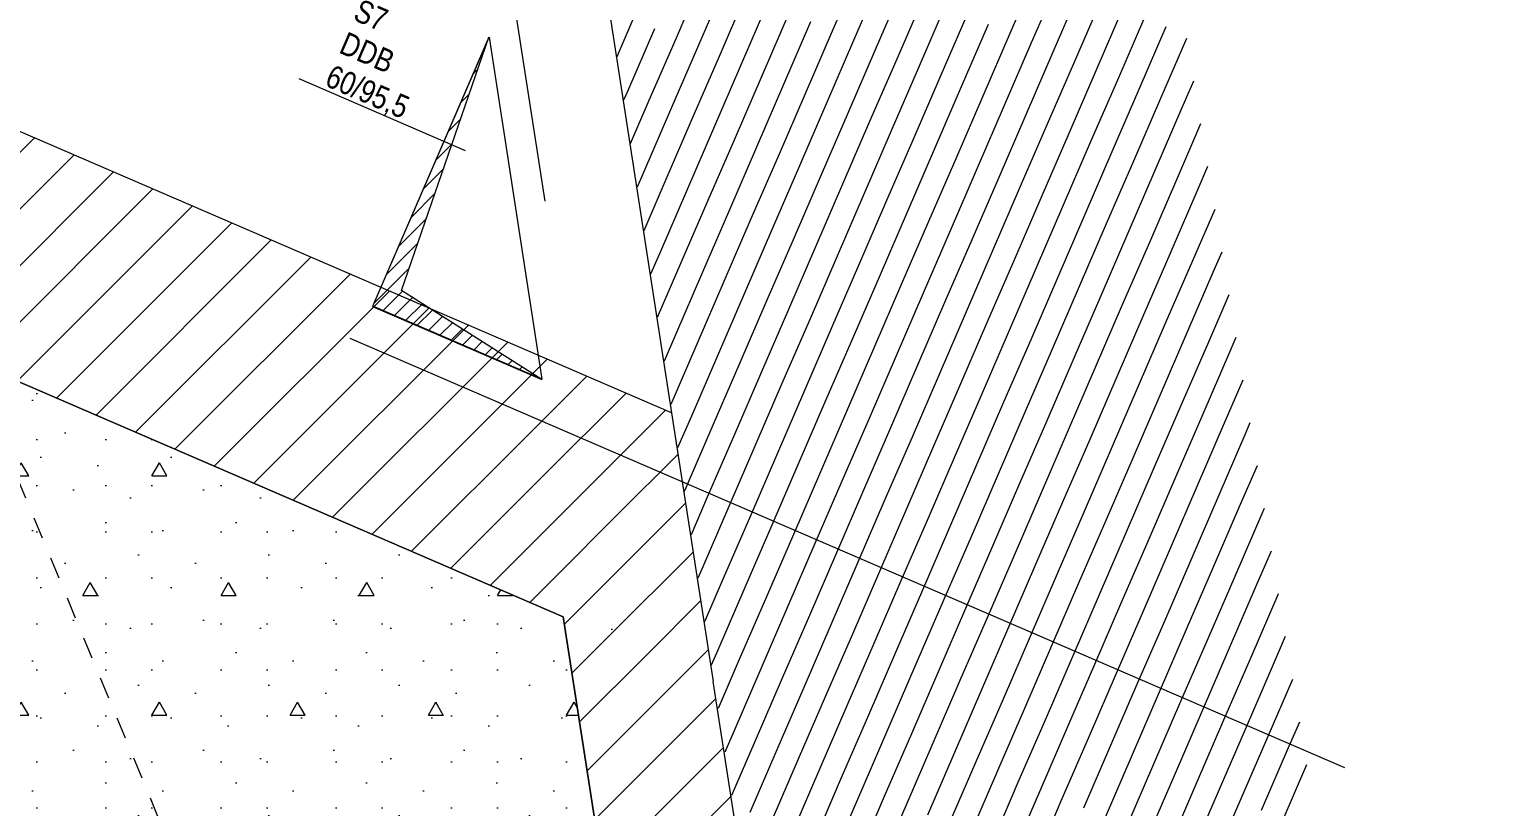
# Model space of a CAD drawing. Header units: millimetres. Extents: x 12535256 to 12566104, y 356204449 to 356234587.
# Drawn here: x 12553691 to 12558481, y 356217818 to 356220350 of the extents above; entities that cross this region are included whole.
import ezdxf
from ezdxf.enums import TextEntityAlignment as Align

# ---------------------------------------------------------------- set-up
doc = ezdxf.new("R2010")
doc.units = ezdxf.units.MM
doc.header["$MEASUREMENT"] = 0
doc.linetypes.add('Dashed Small', pattern=[141.111111, 70.555556, -70.555556])
doc.linetypes.add('Dot & Dashed', pattern=[6702.78, 3527.78, -1763.89, 0, -1411.11])
for name, color, linetype in [('New_010 Aussenwände', 7, 'Continuous'), ('New_110 Bemassungen Ausführung', 7, 'Continuous'), ('New_290 Raster _ Achsen', 7, 'Continuous')]:
    doc.layers.add(name, color=color, linetype=linetype)
for name, color, linetype, lineweight in [('New_010 Aussenwände_Pen_No__1', 7, 'Continuous', 13), ('New_010 Aussenwände_Pen_No__96', 8, 'Continuous', 13), ('New_110 Bemassungen Ausführung_Pen_No__1', 7, 'Continuous', 13), ('New_255 Plangrafiken_Pen_No__1', 7, 'Continuous', 13), ('New_255 Plangrafiken_Pen_No__39', 8, 'Continuous', 13), ('New_290 Raster _ Achsen_Pen_No__108', 7, 'Continuous', 13), ('New_HKLS1_Pen_No__21', 1, 'Continuous', 13), ('New_HKLS1_Pen_No__39', 8, 'Continuous', 13)]:
    doc.layers.add(name, color=color, linetype=linetype, lineweight=lineweight)
doc.styles.add('GENERATED_STYLE_1', font='arial.ttf')
doc.styles.add('GENERATED_STYLE_2', font='arial.ttf', dxfattribs={"width": 0.8})
doc.dimstyles.new('GENERATED_STYLE__1', dxfattribs={"dimtxt": 125, "dimasz": 47.5, "dimexe": 0.18, "dimexo": 2, "dimgap": 0, "dimtad": 1, "dimlfac": 0.001, "dimzin": 0, "dimdsep": 46, "dimtxsty": 'GENERATED_STYLE_1', "dimblk": 'ARROWHEAD_2', "dimblk1": 'ARROWHEAD_2', "dimblk2": 'ARROWHEAD_2', "dimcen": 0.09, "dimclrd": 7, "dimclre": 7, "dimclrt": 7, "dimadec": 0, "dimazin": 0, "dimtfac": 1, "dimtdec": 4, "dimtmove": 0, "dimatfit": 3, "dimfxl": 1, "dimtolj": 1, "dimtzin": 0, "dimarcsym": 0})
pattern_1 = [(45, (12240439.16, 356160438.36), (-91.92388, 91.92388), [])]

# ---------------------------------------------------------------- blocks, each defined once
blk = doc.blocks.new('*X19', base_point=(12240439.2, 356160438.4))
at = {"layer": 'New_255 Plangrafiken_Pen_No__39', "color": 8, "linetype": 'Continuous', "lineweight": 13}
for p, q in [((12555884, 356220526), (12555795.9, 356220322.1)), ((12555884, 356220526), (12555795.9, 356220322.1)), ((12556392.4, 356220548.3), (12556304.3, 356220344.4)), ((12556392.4, 356220548.3), (12556304.3, 356220344.4)), ((12556970.8, 356220540.4), (12556882.8, 356220336.5)), ((12556970.8, 356220540.4), (12556882.8, 356220336.5)), ((12555954, 356220495.7), (12555865.9, 356220291.8)), ((12555954, 356220495.7), (12555865.9, 356220291.8)), ((12556462.4, 356220518.1), (12556374.3, 356220314.1)), ((12556462.4, 356220518.1), (12556374.3, 356220314.1)), ((12556532.5, 356220487.8), (12556444.4, 356220283.9)), ((12556532.5, 356220487.8), (12556444.4, 356220283.9)), ((12557040.9, 356220510.1), (12556952.8, 356220306.2)), ((12557040.9, 356220510.1), (12556952.8, 356220306.2)), ((12557110.9, 356220479.9), (12557022.9, 356220276)), ((12557110.9, 356220479.9), (12557022.9, 356220276)), ((12556024.1, 356220465.5), (12555936, 356220261.6)), ((12556024.1, 356220465.5), (12555936, 356220261.6)), ((12556094.1, 356220435.2), (12556006, 356220231.3)), ((12556094.1, 356220435.2), (12556006, 356220231.3)), ((12556602.5, 356220457.5), (12556514.4, 356220253.6)), ((12556602.5, 356220457.5), (12556514.4, 356220253.6)), ((12557181, 356220449.6), (12557092.9, 356220245.7)), ((12557181, 356220449.6), (12557092.9, 356220245.7)), ((12555655.8, 356220382.6), (12555603.1, 356220260.8)), ((12555655.8, 356220382.6), (12555603.1, 356220260.8)), ((12556164.2, 356220404.9), (12556076.1, 356220201)), ((12556164.2, 356220404.9), (12556076.1, 356220201)), ((12556672.6, 356220427.3), (12556584.5, 356220223.4)), ((12556672.6, 356220427.3), (12556584.5, 356220223.4)), ((12556742.6, 356220397), (12556654.6, 356220193.1)), ((12556742.6, 356220397), (12556654.6, 356220193.1)), ((12557251.1, 356220419.3), (12557163, 356220215.4)), ((12557251.1, 356220419.3), (12557163, 356220215.4)), ((12557321.1, 356220389.1), (12557233, 356220185.2)), ((12557321.1, 356220389.1), (12557233, 356220185.2)), ((12555725.8, 356220352.3), (12555637.7, 356220148.4)), ((12555725.8, 356220352.3), (12555637.7, 356220148.4)), ((12556234.2, 356220374.7), (12556146.1, 356220170.8)), ((12556234.2, 356220374.7), (12556146.1, 356220170.8)), ((12556304.3, 356220344.4), (12556216.2, 356220140.5)), ((12556304.3, 356220344.4), (12556216.2, 356220140.5)), ((12556812.7, 356220366.7), (12556724.6, 356220162.8)), ((12556812.7, 356220366.7), (12556724.6, 356220162.8)), ((12556882.8, 356220336.5), (12556794.7, 356220132.6)), ((12556882.8, 356220336.5), (12556794.7, 356220132.6)), ((12557391.2, 356220358.8), (12557303.1, 356220154.9)), ((12557391.2, 356220358.8), (12557303.1, 356220154.9)), ((12555795.9, 356220322.1), (12555707.8, 356220118.2)), ((12555795.9, 356220322.1), (12555707.8, 356220118.2)), ((12555865.9, 356220291.8), (12555777.8, 356220087.9)), ((12555865.9, 356220291.8), (12555777.8, 356220087.9)), ((12556374.3, 356220314.1), (12556286.3, 356220110.2)), ((12556374.3, 356220314.1), (12556286.3, 356220110.2)), ((12556952.8, 356220306.2), (12556864.7, 356220102.3)), ((12556952.8, 356220306.2), (12556864.7, 356220102.3)), ((12557457.8, 356220320.8), (12557373.1, 356220124.7)), ((12557457.8, 356220320.8), (12557373.1, 356220124.7)), ((12555936, 356220261.6), (12555847.9, 356220057.6)), ((12555936, 356220261.6), (12555847.9, 356220057.6)), ((12556444.4, 356220283.9), (12556356.3, 356220080)), ((12556444.4, 356220283.9), (12556356.3, 356220080)), ((12556514.4, 356220253.6), (12556426.4, 356220049.7)), ((12556514.4, 356220253.6), (12556426.4, 356220049.7)), ((12557022.9, 356220276), (12556934.8, 356220072.1)), ((12557022.9, 356220276), (12556934.8, 356220072.1)), ((12557092.9, 356220245.7), (12557004.8, 356220041.8)), ((12557092.9, 356220245.7), (12557004.8, 356220041.8)), ((12556006, 356220231.3), (12555917.9, 356220027.4)), ((12556006, 356220231.3), (12555917.9, 356220027.4)), ((12556076.1, 356220201), (12555988, 356219997.1)), ((12556076.1, 356220201), (12555988, 356219997.1)), ((12556584.5, 356220223.4), (12556496.4, 356220019.5)), ((12556584.5, 356220223.4), (12556496.4, 356220019.5)), ((12556654.6, 356220193.1), (12556566.5, 356219989.2)), ((12556654.6, 356220193.1), (12556566.5, 356219989.2)), ((12557163, 356220215.4), (12557074.9, 356220011.5)), ((12557163, 356220215.4), (12557074.9, 356220011.5)), ((12555637.7, 356220148.4), (12555625.1, 356220119.2)), ((12555637.7, 356220148.4), (12555625.1, 356220119.2)), ((12556146.1, 356220170.8), (12556058.1, 356219966.9)), ((12556146.1, 356220170.8), (12556058.1, 356219966.9)), ((12556724.6, 356220162.8), (12556636.5, 356219958.9)), ((12556724.6, 356220162.8), (12556636.5, 356219958.9)), ((12557233, 356220185.2), (12557144.9, 356219981.3)), ((12557233, 356220185.2), (12557144.9, 356219981.3)), ((12557303.1, 356220154.9), (12557215, 356219951)), ((12557303.1, 356220154.9), (12557215, 356219951)), ((12557480.8, 356220181.6), (12557443.2, 356220094.4)), ((12557480.8, 356220181.6), (12557443.2, 356220094.4)), ((12555707.8, 356220118.2), (12555647.1, 356219977.7)), ((12555707.8, 356220118.2), (12555647.1, 356219977.7)), ((12556216.2, 356220140.5), (12556128.1, 356219936.6)), ((12556216.2, 356220140.5), (12556128.1, 356219936.6)), ((12556286.3, 356220110.2), (12556198.2, 356219906.3)), ((12556286.3, 356220110.2), (12556198.2, 356219906.3)), ((12556794.7, 356220132.6), (12556706.6, 356219928.7)), ((12556794.7, 356220132.6), (12556706.6, 356219928.7)), ((12556864.7, 356220102.3), (12556776.6, 356219898.4)), ((12556864.7, 356220102.3), (12556776.6, 356219898.4)), ((12557373.1, 356220124.7), (12557285, 356219920.7)), ((12557373.1, 356220124.7), (12557285, 356219920.7)), ((12557443.2, 356220094.4), (12557355.1, 356219890.5)), ((12557443.2, 356220094.4), (12557355.1, 356219890.5)), ((12555777.8, 356220087.9), (12555689.8, 356219884)), ((12555777.8, 356220087.9), (12555689.8, 356219884)), ((12555847.9, 356220057.6), (12555759.8, 356219853.7)), ((12555847.9, 356220057.6), (12555759.8, 356219853.7)), ((12556356.3, 356220080), (12556268.2, 356219876.1)), ((12556356.3, 356220080), (12556268.2, 356219876.1)), ((12556426.4, 356220049.7), (12556338.3, 356219845.8)), ((12556426.4, 356220049.7), (12556338.3, 356219845.8)), ((12556934.8, 356220072.1), (12556846.7, 356219868.1)), ((12556934.8, 356220072.1), (12556846.7, 356219868.1)), ((12555917.9, 356220027.4), (12555829.9, 356219823.5)), ((12555917.9, 356220027.4), (12555829.9, 356219823.5)), ((12556496.4, 356220019.5), (12556408.3, 356219815.5)), ((12556496.4, 356220019.5), (12556408.3, 356219815.5)), ((12557004.8, 356220041.8), (12556916.7, 356219837.9)), ((12557004.8, 356220041.8), (12556916.7, 356219837.9)), ((12557074.9, 356220011.5), (12556986.8, 356219807.6)), ((12557074.9, 356220011.5), (12556986.8, 356219807.6)), ((12557503.8, 356220042.4), (12557425.2, 356219860.2)), ((12557503.8, 356220042.4), (12557425.2, 356219860.2)), ((12555988, 356219997.1), (12555899.9, 356219793.2)), ((12555988, 356219997.1), (12555899.9, 356219793.2)), ((12556058.1, 356219966.9), (12555970, 356219762.9)), ((12556058.1, 356219966.9), (12555970, 356219762.9)), ((12556566.5, 356219989.2), (12556478.4, 356219785.3)), ((12556566.5, 356219989.2), (12556478.4, 356219785.3)), ((12556636.5, 356219958.9), (12556548.4, 356219755)), ((12556636.5, 356219958.9), (12556548.4, 356219755)), ((12557144.9, 356219981.3), (12557056.9, 356219777.4)), ((12557144.9, 356219981.3), (12557056.9, 356219777.4)), ((12557215, 356219951), (12557126.9, 356219747.1)), ((12557215, 356219951), (12557126.9, 356219747.1)), ((12556128.1, 356219936.6), (12556040, 356219732.7)), ((12556128.1, 356219936.6), (12556040, 356219732.7)), ((12556198.2, 356219906.3), (12556110.1, 356219702.4)), ((12556198.2, 356219906.3), (12556110.1, 356219702.4)), ((12556706.6, 356219928.7), (12556618.5, 356219724.8)), ((12556706.6, 356219928.7), (12556618.5, 356219724.8)), ((12557285, 356219920.7), (12557197, 356219716.8)), ((12557285, 356219920.7), (12557197, 356219716.8)), ((12557526.8, 356219903.2), (12557495.2, 356219830)), ((12557526.8, 356219903.2), (12557495.2, 356219830)), ((12555689.8, 356219884), (12555669.1, 356219836.1)), ((12555689.8, 356219884), (12555669.1, 356219836.1)), ((12555759.8, 356219853.7), (12555691, 356219694.5)), ((12555759.8, 356219853.7), (12555691, 356219694.5)), ((12556268.2, 356219876.1), (12556180.1, 356219672.2)), ((12556268.2, 356219876.1), (12556180.1, 356219672.2)), ((12556776.6, 356219898.4), (12556688.5, 356219694.5)), ((12556776.6, 356219898.4), (12556688.5, 356219694.5)), ((12556846.7, 356219868.1), (12556758.6, 356219664.2)), ((12556846.7, 356219868.1), (12556758.6, 356219664.2)), ((12557355.1, 356219890.5), (12557267, 356219686.6)), ((12557355.1, 356219890.5), (12557267, 356219686.6)), ((12557425.2, 356219860.2), (12557337.1, 356219656.3)), ((12557425.2, 356219860.2), (12557337.1, 356219656.3)), ((12555829.9, 356219823.5), (12555741.8, 356219619.6)), ((12555829.9, 356219823.5), (12555741.8, 356219619.6)), ((12556338.3, 356219845.8), (12556250.2, 356219641.9)), ((12556338.3, 356219845.8), (12556250.2, 356219641.9)), ((12556408.3, 356219815.5), (12556320.2, 356219611.6)), ((12556408.3, 356219815.5), (12556320.2, 356219611.6)), ((12556916.7, 356219837.9), (12556828.7, 356219634)), ((12556916.7, 356219837.9), (12556828.7, 356219634)), ((12556986.8, 356219807.6), (12556898.7, 356219603.7)), ((12556986.8, 356219807.6), (12556898.7, 356219603.7)), ((12557495.2, 356219830), (12557407.1, 356219626)), ((12557495.2, 356219830), (12557407.1, 356219626)), ((12555899.9, 356219793.2), (12555811.8, 356219589.3)), ((12555899.9, 356219793.2), (12555811.8, 356219589.3)), ((12555970, 356219762.9), (12555881.9, 356219559)), ((12555970, 356219762.9), (12555881.9, 356219559)), ((12556478.4, 356219785.3), (12556390.3, 356219581.4)), ((12556478.4, 356219785.3), (12556390.3, 356219581.4)), ((12557056.9, 356219777.4), (12556968.8, 356219573.4)), ((12557056.9, 356219777.4), (12556968.8, 356219573.4)), ((12557549.8, 356219764), (12557477.2, 356219595.8)), ((12557549.8, 356219764), (12557477.2, 356219595.8)), ((12556040, 356219732.7), (12555951.9, 356219528.8)), ((12556040, 356219732.7), (12555951.9, 356219528.8)), ((12556548.4, 356219755), (12556460.4, 356219551.1)), ((12556548.4, 356219755), (12556460.4, 356219551.1)), ((12556618.5, 356219724.8), (12556530.4, 356219520.8)), ((12556618.5, 356219724.8), (12556530.4, 356219520.8)), ((12557126.9, 356219747.1), (12557038.8, 356219543.2)), ((12557126.9, 356219747.1), (12557038.8, 356219543.2)), ((12557197, 356219716.8), (12557108.9, 356219512.9)), ((12557197, 356219716.8), (12557108.9, 356219512.9)), ((12556110.1, 356219702.4), (12556022, 356219498.5)), ((12556110.1, 356219702.4), (12556022, 356219498.5)), ((12556180.1, 356219672.2), (12556092, 356219468.2)), ((12556180.1, 356219672.2), (12556092, 356219468.2)), ((12556688.5, 356219694.5), (12556600.5, 356219490.6)), ((12556688.5, 356219694.5), (12556600.5, 356219490.6)), ((12556758.6, 356219664.2), (12556670.5, 356219460.3)), ((12556758.6, 356219664.2), (12556670.5, 356219460.3)), ((12557267, 356219686.6), (12557178.9, 356219482.7)), ((12557267, 356219686.6), (12557178.9, 356219482.7)), ((12555741.8, 356219619.6), (12555713, 356219553)), ((12555741.8, 356219619.6), (12555713, 356219553)), ((12556250.2, 356219641.9), (12556162.1, 356219438)), ((12556250.2, 356219641.9), (12556162.1, 356219438)), ((12556828.7, 356219634), (12556740.6, 356219430.1)), ((12556828.7, 356219634), (12556740.6, 356219430.1)), ((12557337.1, 356219656.3), (12557249, 356219452.4)), ((12557337.1, 356219656.3), (12557249, 356219452.4)), ((12557407.1, 356219626), (12557319, 356219422.1)), ((12557407.1, 356219626), (12557319, 356219422.1)), ((12557572.8, 356219624.8), (12557547.2, 356219565.5)), ((12557572.8, 356219624.8), (12557547.2, 356219565.5)), ((12555811.8, 356219589.3), (12555735, 356219411.4)), ((12555811.8, 356219589.3), (12555735, 356219411.4)), ((12556320.2, 356219611.6), (12556232.2, 356219407.7)), ((12556320.2, 356219611.6), (12556232.2, 356219407.7)), ((12556390.3, 356219581.4), (12556302.2, 356219377.5)), ((12556390.3, 356219581.4), (12556302.2, 356219377.5)), ((12556898.7, 356219603.7), (12556810.6, 356219399.8)), ((12556898.7, 356219603.7), (12556810.6, 356219399.8)), ((12556968.8, 356219573.4), (12556880.7, 356219369.5)), ((12556968.8, 356219573.4), (12556880.7, 356219369.5)), ((12557477.2, 356219595.8), (12557389.1, 356219391.9)), ((12557477.2, 356219595.8), (12557389.1, 356219391.9)), ((12555881.9, 356219559), (12555793.8, 356219355.1)), ((12555881.9, 356219559), (12555793.8, 356219355.1)), ((12555951.9, 356219528.8), (12555863.9, 356219324.9)), ((12555951.9, 356219528.8), (12555863.9, 356219324.9)), ((12556460.4, 356219551.1), (12556372.3, 356219347.2)), ((12556460.4, 356219551.1), (12556372.3, 356219347.2)), ((12556530.4, 356219520.8), (12556442.3, 356219316.9)), ((12556530.4, 356219520.8), (12556442.3, 356219316.9)), ((12557038.8, 356219543.2), (12556950.7, 356219339.3)), ((12557038.8, 356219543.2), (12556950.7, 356219339.3)), ((12557547.2, 356219565.5), (12557459.1, 356219361.6)), ((12557547.2, 356219565.5), (12557459.1, 356219361.6)), ((12556022, 356219498.5), (12555933.9, 356219294.6)), ((12556022, 356219498.5), (12555933.9, 356219294.6)), ((12556600.5, 356219490.6), (12556512.4, 356219286.7)), ((12556600.5, 356219490.6), (12556512.4, 356219286.7)), ((12557108.9, 356219512.9), (12557020.8, 356219309)), ((12557108.9, 356219512.9), (12557020.8, 356219309)), ((12557178.9, 356219482.7), (12557090.8, 356219278.7)), ((12557178.9, 356219482.7), (12557090.8, 356219278.7)), ((12557595.8, 356219485.6), (12557529.2, 356219331.3)), ((12557595.8, 356219485.6), (12557529.2, 356219331.3)), ((12556092, 356219468.2), (12556004, 356219264.3)), ((12556092, 356219468.2), (12556004, 356219264.3)), ((12556162.1, 356219438), (12556074, 356219234.1)), ((12556162.1, 356219438), (12556074, 356219234.1)), ((12556670.5, 356219460.3), (12556582.4, 356219256.4)), ((12556670.5, 356219460.3), (12556582.4, 356219256.4)), ((12556740.6, 356219430.1), (12556652.5, 356219226.1)), ((12556740.6, 356219430.1), (12556652.5, 356219226.1)), ((12557249, 356219452.4), (12557160.9, 356219248.5)), ((12557249, 356219452.4), (12557160.9, 356219248.5)), ((12556232.2, 356219407.7), (12556144.1, 356219203.8)), ((12556232.2, 356219407.7), (12556144.1, 356219203.8)), ((12556302.2, 356219377.5), (12556214.1, 356219173.5)), ((12556302.2, 356219377.5), (12556214.1, 356219173.5)), ((12556810.6, 356219399.8), (12556722.5, 356219195.9)), ((12556810.6, 356219399.8), (12556722.5, 356219195.9)), ((12557319, 356219422.1), (12557230.9, 356219218.2)), ((12557319, 356219422.1), (12557230.9, 356219218.2)), ((12557389.1, 356219391.9), (12557301, 356219188)), ((12557389.1, 356219391.9), (12557301, 356219188)), ((12555793.8, 356219355.1), (12555757, 356219269.8)), ((12555793.8, 356219355.1), (12555757, 356219269.8)), ((12556372.3, 356219347.2), (12556284.2, 356219143.3)), ((12556372.3, 356219347.2), (12556284.2, 356219143.3)), ((12556880.7, 356219369.5), (12556792.6, 356219165.6)), ((12556880.7, 356219369.5), (12556792.6, 356219165.6)), ((12556950.7, 356219339.3), (12556862.6, 356219135.4)), ((12556950.7, 356219339.3), (12556862.6, 356219135.4)), ((12557459.1, 356219361.6), (12557371.1, 356219157.7)), ((12557459.1, 356219361.6), (12557371.1, 356219157.7)), ((12557529.2, 356219331.3), (12557441.1, 356219127.4)), ((12557529.2, 356219331.3), (12557441.1, 356219127.4)), ((12557618.8, 356219346.4), (12557599.3, 356219301.1)), ((12557618.8, 356219346.4), (12557599.3, 356219301.1)), ((12555863.9, 356219324.9), (12555778.9, 356219128.3)), ((12555863.9, 356219324.9), (12555778.9, 356219128.3)), ((12555933.9, 356219294.6), (12555845.8, 356219090.7)), ((12555933.9, 356219294.6), (12555845.8, 356219090.7)), ((12556442.3, 356219316.9), (12556354.2, 356219113)), ((12556442.3, 356219316.9), (12556354.2, 356219113)), ((12556512.4, 356219286.7), (12556424.3, 356219082.8)), ((12556512.4, 356219286.7), (12556424.3, 356219082.8)), ((12557020.8, 356219309), (12556932.7, 356219105.1)), ((12557020.8, 356219309), (12556932.7, 356219105.1)), ((12557090.8, 356219278.7), (12557002.8, 356219074.8)), ((12557090.8, 356219278.7), (12557002.8, 356219074.8)), ((12557599.3, 356219301.1), (12557511.2, 356219097.2)), ((12557599.3, 356219301.1), (12557511.2, 356219097.2)), ((12556004, 356219264.3), (12555915.9, 356219060.4)), ((12556004, 356219264.3), (12555915.9, 356219060.4)), ((12556074, 356219234.1), (12555985.9, 356219030.2)), ((12556074, 356219234.1), (12555985.9, 356219030.2)), ((12556582.4, 356219256.4), (12556494.3, 356219052.5)), ((12556582.4, 356219256.4), (12556494.3, 356219052.5)), ((12557160.9, 356219248.5), (12557072.8, 356219044.6)), ((12557160.9, 356219248.5), (12557072.8, 356219044.6)), ((12556144.1, 356219203.8), (12556056, 356218999.9)), ((12556144.1, 356219203.8), (12556056, 356218999.9)), ((12556652.5, 356219226.1), (12556564.4, 356219022.2)), ((12556652.5, 356219226.1), (12556564.4, 356219022.2)), ((12556722.5, 356219195.9), (12556634.5, 356218992)), ((12556722.5, 356219195.9), (12556634.5, 356218992)), ((12557230.9, 356219218.2), (12557142.9, 356219014.3)), ((12557230.9, 356219218.2), (12557142.9, 356219014.3)), ((12557301, 356219188), (12557212.9, 356218984)), ((12557301, 356219188), (12557212.9, 356218984)), ((12557641.8, 356219207.2), (12557581.2, 356219066.9)), ((12557641.8, 356219207.2), (12557581.2, 356219066.9)), ((12556214.1, 356219173.5), (12556126, 356218969.6)), ((12556214.1, 356219173.5), (12556126, 356218969.6)), ((12556284.2, 356219143.3), (12556196.1, 356218939.4)), ((12556284.2, 356219143.3), (12556196.1, 356218939.4)), ((12556792.6, 356219165.6), (12556704.5, 356218961.7)), ((12556792.6, 356219165.6), (12556704.5, 356218961.7)), ((12556862.6, 356219135.4), (12556774.6, 356218931.4)), ((12556862.6, 356219135.4), (12556774.6, 356218931.4)), ((12557371.1, 356219157.7), (12557283, 356218953.8)), ((12557371.1, 356219157.7), (12557283, 356218953.8)), ((12555845.8, 356219090.7), (12555800.9, 356218986.7)), ((12555845.8, 356219090.7), (12555800.9, 356218986.7)), ((12556354.2, 356219113), (12556266.1, 356218909.1)), ((12556354.2, 356219113), (12556266.1, 356218909.1)), ((12556932.7, 356219105.1), (12556844.6, 356218901.2)), ((12556932.7, 356219105.1), (12556844.6, 356218901.2)), ((12557441.1, 356219127.4), (12557353, 356218923.5)), ((12557441.1, 356219127.4), (12557353, 356218923.5)), ((12557511.2, 356219097.2), (12557423.1, 356218893.3)), ((12557511.2, 356219097.2), (12557423.1, 356218893.3)), ((12555915.9, 356219060.4), (12555827.8, 356218856.5)), ((12555915.9, 356219060.4), (12555827.8, 356218856.5)), ((12556424.3, 356219082.8), (12556336.2, 356218878.8)), ((12556424.3, 356219082.8), (12556336.2, 356218878.8)), ((12556494.3, 356219052.5), (12556406.3, 356218848.6)), ((12556494.3, 356219052.5), (12556406.3, 356218848.6)), ((12557002.8, 356219074.8), (12556914.7, 356218870.9)), ((12557002.8, 356219074.8), (12556914.7, 356218870.9)), ((12557072.8, 356219044.6), (12556984.7, 356218840.7)), ((12557072.8, 356219044.6), (12556984.7, 356218840.7)), ((12557581.2, 356219066.9), (12557493.1, 356218863)), ((12557581.2, 356219066.9), (12557493.1, 356218863)), ((12557664.8, 356219068), (12557651.3, 356219036.6)), ((12557664.8, 356219068), (12557651.3, 356219036.6)), ((12555985.9, 356219030.2), (12555897.8, 356218826.2)), ((12555985.9, 356219030.2), (12555897.8, 356218826.2)), ((12556056, 356218999.9), (12555967.9, 356218796)), ((12556056, 356218999.9), (12555967.9, 356218796)), ((12556564.4, 356219022.2), (12556476.3, 356218818.3)), ((12556564.4, 356219022.2), (12556476.3, 356218818.3)), ((12556634.5, 356218992), (12556546.4, 356218788.1)), ((12556634.5, 356218992), (12556546.4, 356218788.1)), ((12557142.9, 356219014.3), (12557054.8, 356218810.4)), ((12557142.9, 356219014.3), (12557054.8, 356218810.4)), ((12557651.3, 356219036.6), (12557563.2, 356218832.7)), ((12557651.3, 356219036.6), (12557563.2, 356218832.7)), ((12556126, 356218969.6), (12556038, 356218765.7)), ((12556126, 356218969.6), (12556038, 356218765.7)), ((12556704.5, 356218961.7), (12556616.4, 356218757.8)), ((12556704.5, 356218961.7), (12556616.4, 356218757.8)), ((12557212.9, 356218984), (12557124.8, 356218780.1)), ((12557212.9, 356218984), (12557124.8, 356218780.1)), ((12557283, 356218953.8), (12557194.9, 356218749.9)), ((12557283, 356218953.8), (12557194.9, 356218749.9)), ((12556196.1, 356218939.4), (12556108, 356218735.5)), ((12556196.1, 356218939.4), (12556108, 356218735.5)), ((12556266.1, 356218909.1), (12556178.1, 356218705.2)), ((12556266.1, 356218909.1), (12556178.1, 356218705.2)), ((12556774.6, 356218931.4), (12556686.5, 356218727.5)), ((12556774.6, 356218931.4), (12556686.5, 356218727.5)), ((12556844.6, 356218901.2), (12556756.5, 356218697.3)), ((12556844.6, 356218901.2), (12556756.5, 356218697.3)), ((12557353, 356218923.5), (12557264.9, 356218719.6)), ((12557353, 356218923.5), (12557264.9, 356218719.6)), ((12557687.8, 356218928.8), (12557633.2, 356218802.5)), ((12557687.8, 356218928.8), (12557633.2, 356218802.5)), ((12555827.8, 356218856.5), (12555822.9, 356218845.1)), ((12555827.8, 356218856.5), (12555822.9, 356218845.1)), ((12556336.2, 356218878.8), (12556248.1, 356218674.9)), ((12556336.2, 356218878.8), (12556248.1, 356218674.9)), ((12556406.3, 356218848.6), (12556318.2, 356218644.7)), ((12556406.3, 356218848.6), (12556318.2, 356218644.7)), ((12556914.7, 356218870.9), (12556826.6, 356218667)), ((12556914.7, 356218870.9), (12556826.6, 356218667)), ((12557423.1, 356218893.3), (12557335, 356218689.3)), ((12557423.1, 356218893.3), (12557335, 356218689.3)), ((12557493.1, 356218863), (12557405, 356218659.1)), ((12557493.1, 356218863), (12557405, 356218659.1)), ((12555897.8, 356218826.2), (12555844.9, 356218703.6)), ((12555897.8, 356218826.2), (12555844.9, 356218703.6)), ((12556476.3, 356218818.3), (12556388.2, 356218614.4)), ((12556476.3, 356218818.3), (12556388.2, 356218614.4)), ((12556984.7, 356218840.7), (12556896.6, 356218636.7)), ((12556984.7, 356218840.7), (12556896.6, 356218636.7)), ((12557054.8, 356218810.4), (12556966.7, 356218606.5)), ((12557054.8, 356218810.4), (12556966.7, 356218606.5)), ((12557563.2, 356218832.7), (12557475.1, 356218628.8)), ((12557563.2, 356218832.7), (12557475.1, 356218628.8)), ((12557633.2, 356218802.5), (12557545.2, 356218598.6)), ((12557633.2, 356218802.5), (12557545.2, 356218598.6)), ((12555967.9, 356218796), (12555879.8, 356218592.1)), ((12555967.9, 356218796), (12555879.8, 356218592.1)), ((12556038, 356218765.7), (12555949.9, 356218561.8)), ((12556038, 356218765.7), (12555949.9, 356218561.8)), ((12556546.4, 356218788.1), (12556458.3, 356218584.1)), ((12556546.4, 356218788.1), (12556458.3, 356218584.1)), ((12556616.4, 356218757.8), (12556528.3, 356218553.9)), ((12556616.4, 356218757.8), (12556528.3, 356218553.9)), ((12557124.8, 356218780.1), (12557036.7, 356218576.2)), ((12557124.8, 356218780.1), (12557036.7, 356218576.2)), ((12557703.3, 356218772.2), (12557615.2, 356218568.3)), ((12557703.3, 356218772.2), (12557615.2, 356218568.3)), ((12557710.8, 356218789.6), (12557703.3, 356218772.2)), ((12557710.8, 356218789.6), (12557703.3, 356218772.2)), ((12556108, 356218735.5), (12556019.9, 356218531.6)), ((12556108, 356218735.5), (12556019.9, 356218531.6)), ((12556178.1, 356218705.2), (12556090, 356218501.3)), ((12556178.1, 356218705.2), (12556090, 356218501.3)), ((12556686.5, 356218727.5), (12556598.4, 356218523.6)), ((12556686.5, 356218727.5), (12556598.4, 356218523.6)), ((12557194.9, 356218749.9), (12557106.8, 356218546)), ((12557194.9, 356218749.9), (12557106.8, 356218546)), ((12557264.9, 356218719.6), (12557176.9, 356218515.7)), ((12557264.9, 356218719.6), (12557176.9, 356218515.7)), ((12556248.1, 356218674.9), (12556160, 356218471)), ((12556248.1, 356218674.9), (12556160, 356218471)), ((12556756.5, 356218697.3), (12556668.4, 356218493.4)), ((12556756.5, 356218697.3), (12556668.4, 356218493.4)), ((12556826.6, 356218667), (12556738.5, 356218463.1)), ((12556826.6, 356218667), (12556738.5, 356218463.1)), ((12557335, 356218689.3), (12557246.9, 356218485.4)), ((12557335, 356218689.3), (12557246.9, 356218485.4)), ((12557405, 356218659.1), (12557317, 356218455.2)), ((12557405, 356218659.1), (12557317, 356218455.2)), ((12556318.2, 356218644.7), (12556230.1, 356218440.8)), ((12556318.2, 356218644.7), (12556230.1, 356218440.8)), ((12556388.2, 356218614.4), (12556300.1, 356218410.5)), ((12556388.2, 356218614.4), (12556300.1, 356218410.5)), ((12556896.6, 356218636.7), (12556808.6, 356218432.8)), ((12556896.6, 356218636.7), (12556808.6, 356218432.8)), ((12557475.1, 356218628.8), (12557387, 356218424.9)), ((12557475.1, 356218628.8), (12557387, 356218424.9)), ((12557733.8, 356218650.4), (12557685.3, 356218538)), ((12557733.8, 356218650.4), (12557685.3, 356218538)), ((12555879.8, 356218592.1), (12555866.8, 356218562)), ((12555879.8, 356218592.1), (12555866.8, 356218562)), ((12555949.9, 356218561.8), (12555888.8, 356218420.4)), ((12555949.9, 356218561.8), (12555888.8, 356218420.4)), ((12556458.3, 356218584.1), (12556370.2, 356218380.2)), ((12556458.3, 356218584.1), (12556370.2, 356218380.2)), ((12556966.7, 356218606.5), (12556878.6, 356218402.6)), ((12556966.7, 356218606.5), (12556878.6, 356218402.6)), ((12557036.7, 356218576.2), (12556948.7, 356218372.3)), ((12557036.7, 356218576.2), (12556948.7, 356218372.3)), ((12557545.2, 356218598.6), (12557457.1, 356218394.7)), ((12557545.2, 356218598.6), (12557457.1, 356218394.7)), ((12557615.2, 356218568.3), (12557527.1, 356218364.4)), ((12557615.2, 356218568.3), (12557527.1, 356218364.4)), ((12556019.9, 356218531.6), (12555931.8, 356218327.6)), ((12556019.9, 356218531.6), (12555931.8, 356218327.6)), ((12556528.3, 356218553.9), (12556440.2, 356218350)), ((12556528.3, 356218553.9), (12556440.2, 356218350)), ((12556598.4, 356218523.6), (12556510.3, 356218319.7)), ((12556598.4, 356218523.6), (12556510.3, 356218319.7)), ((12557106.8, 356218546), (12557018.7, 356218342.1)), ((12557106.8, 356218546), (12557018.7, 356218342.1)), ((12557176.9, 356218515.7), (12557088.8, 356218311.8)), ((12557176.9, 356218515.7), (12557088.8, 356218311.8)), ((12557685.3, 356218538), (12557597.2, 356218334.1)), ((12557685.3, 356218538), (12557597.2, 356218334.1)), ((12556090, 356218501.3), (12556001.9, 356218297.4)), ((12556090, 356218501.3), (12556001.9, 356218297.4)), ((12556160, 356218471), (12556071.9, 356218267.1)), ((12556160, 356218471), (12556071.9, 356218267.1)), ((12556668.4, 356218493.4), (12556580.4, 356218289.5)), ((12556668.4, 356218493.4), (12556580.4, 356218289.5)), ((12557246.9, 356218485.4), (12557158.8, 356218281.5)), ((12557246.9, 356218485.4), (12557158.8, 356218281.5)), ((12557755.3, 356218507.8), (12557667.2, 356218303.9)), ((12557755.3, 356218507.8), (12557667.2, 356218303.9)), ((12557756.8, 356218511.2), (12557755.3, 356218507.8)), ((12557756.8, 356218511.2), (12557755.3, 356218507.8)), ((12556230.1, 356218440.8), (12556142, 356218236.9)), ((12556230.1, 356218440.8), (12556142, 356218236.9)), ((12556738.5, 356218463.1), (12556650.4, 356218259.2)), ((12556738.5, 356218463.1), (12556650.4, 356218259.2)), ((12556808.6, 356218432.8), (12556720.5, 356218228.9)), ((12556808.6, 356218432.8), (12556720.5, 356218228.9)), ((12557317, 356218455.2), (12557228.9, 356218251.3)), ((12557317, 356218455.2), (12557228.9, 356218251.3)), ((12557387, 356218424.9), (12557298.9, 356218221)), ((12557387, 356218424.9), (12557298.9, 356218221)), ((12556300.1, 356218410.5), (12556212.1, 356218206.6)), ((12556300.1, 356218410.5), (12556212.1, 356218206.6)), ((12556370.2, 356218380.2), (12556282.1, 356218176.3)), ((12556370.2, 356218380.2), (12556282.1, 356218176.3)), ((12556878.6, 356218402.6), (12556790.5, 356218198.7)), ((12556878.6, 356218402.6), (12556790.5, 356218198.7)), ((12556948.7, 356218372.3), (12556860.6, 356218168.4)), ((12556948.7, 356218372.3), (12556860.6, 356218168.4)), ((12557457.1, 356218394.7), (12557369, 356218190.7)), ((12557457.1, 356218394.7), (12557369, 356218190.7)), ((12557779.8, 356218372), (12557737.3, 356218273.6)), ((12557779.8, 356218372), (12557737.3, 356218273.6)), ((12555931.8, 356218327.6), (12555910.8, 356218278.9)), ((12555931.8, 356218327.6), (12555910.8, 356218278.9)), ((12556440.2, 356218350), (12556352.2, 356218146.1)), ((12556440.2, 356218350), (12556352.2, 356218146.1)), ((12557018.7, 356218342.1), (12556930.6, 356218138.1)), ((12557018.7, 356218342.1), (12556930.6, 356218138.1)), ((12557527.1, 356218364.4), (12557439, 356218160.5)), ((12557527.1, 356218364.4), (12557439, 356218160.5)), ((12557597.2, 356218334.1), (12557509.1, 356218130.2)), ((12557597.2, 356218334.1), (12557509.1, 356218130.2)), ((12556001.9, 356218297.4), (12555932.7, 356218137.3)), ((12556001.9, 356218297.4), (12555932.7, 356218137.3)), ((12556510.3, 356218319.7), (12556422.2, 356218115.8)), ((12556510.3, 356218319.7), (12556422.2, 356218115.8)), ((12556580.4, 356218289.5), (12556492.3, 356218085.5)), ((12556580.4, 356218289.5), (12556492.3, 356218085.5)), ((12557088.8, 356218311.8), (12557000.7, 356218107.9)), ((12557088.8, 356218311.8), (12557000.7, 356218107.9)), ((12557158.8, 356218281.5), (12557070.7, 356218077.6)), ((12557158.8, 356218281.5), (12557070.7, 356218077.6)), ((12557667.2, 356218303.9), (12557579.1, 356218100)), ((12557667.2, 356218303.9), (12557579.1, 356218100)), ((12557737.3, 356218273.6), (12557649.2, 356218069.7)), ((12557737.3, 356218273.6), (12557649.2, 356218069.7)), ((12556071.9, 356218267.1), (12555983.9, 356218063.2)), ((12556071.9, 356218267.1), (12555983.9, 356218063.2)), ((12556142, 356218236.9), (12556053.9, 356218032.9)), ((12556142, 356218236.9), (12556053.9, 356218032.9)), ((12556650.4, 356218259.2), (12556562.3, 356218055.3)), ((12556650.4, 356218259.2), (12556562.3, 356218055.3)), ((12556720.5, 356218228.9), (12556632.4, 356218025)), ((12556720.5, 356218228.9), (12556632.4, 356218025)), ((12557228.9, 356218251.3), (12557140.8, 356218047.4)), ((12557228.9, 356218251.3), (12557140.8, 356218047.4)), ((12557802.8, 356218232.8), (12557719.3, 356218039.4)), ((12557802.8, 356218232.8), (12557719.3, 356218039.4)), ((12556212.1, 356218206.6), (12556124, 356218002.7)), ((12556212.1, 356218206.6), (12556124, 356218002.7)), ((12556790.5, 356218198.7), (12556702.4, 356217994.8)), ((12556790.5, 356218198.7), (12556702.4, 356217994.8)), ((12557298.9, 356218221), (12557210.8, 356218017.1)), ((12557298.9, 356218221), (12557210.8, 356218017.1)), ((12557369, 356218190.7), (12557280.9, 356217986.8)), ((12557369, 356218190.7), (12557280.9, 356217986.8)), ((12556282.1, 356218176.3), (12556194, 356217972.4)), ((12556282.1, 356218176.3), (12556194, 356217972.4)), ((12556352.2, 356218146.1), (12556264.1, 356217942.2)), ((12556352.2, 356218146.1), (12556264.1, 356217942.2)), ((12556860.6, 356218168.4), (12556772.5, 356217964.5)), ((12556860.6, 356218168.4), (12556772.5, 356217964.5)), ((12556930.6, 356218138.1), (12556842.5, 356217934.2)), ((12556930.6, 356218138.1), (12556842.5, 356217934.2)), ((12557439, 356218160.5), (12557351, 356217956.6)), ((12557439, 356218160.5), (12557351, 356217956.6)), ((12557509.1, 356218130.2), (12557421, 356217926.3)), ((12557509.1, 356218130.2), (12557421, 356217926.3)), ((12556422.2, 356218115.8), (12556334.1, 356217911.9)), ((12556422.2, 356218115.8), (12556334.1, 356217911.9)), ((12556492.3, 356218085.5), (12556404.2, 356217881.6)), ((12556492.3, 356218085.5), (12556404.2, 356217881.6)), ((12557000.7, 356218107.9), (12556912.6, 356217904)), ((12557000.7, 356218107.9), (12556912.6, 356217904)), ((12557579.1, 356218100), (12557491.1, 356217896)), ((12557579.1, 356218100), (12557491.1, 356217896)), ((12557825.8, 356218093.6), (12557789.3, 356218009.2)), ((12557825.8, 356218093.6), (12557789.3, 356218009.2)), ((12555983.9, 356218063.2), (12555954.7, 356217995.8)), ((12555983.9, 356218063.2), (12555954.7, 356217995.8)), ((12556562.3, 356218055.3), (12556474.2, 356217851.4)), ((12556562.3, 356218055.3), (12556474.2, 356217851.4)), ((12557070.7, 356218077.6), (12556982.7, 356217873.7)), ((12557070.7, 356218077.6), (12556982.7, 356217873.7)), ((12557140.8, 356218047.4), (12557052.7, 356217843.4)), ((12557140.8, 356218047.4), (12557052.7, 356217843.4)), ((12557649.2, 356218069.7), (12557561.1, 356217865.8)), ((12557649.2, 356218069.7), (12557561.1, 356217865.8)), ((12557719.3, 356218039.4), (12557631.2, 356217835.5)), ((12557719.3, 356218039.4), (12557631.2, 356217835.5)), ((12556053.9, 356218032.9), (12555976.7, 356217854.2)), ((12556053.9, 356218032.9), (12555976.7, 356217854.2)), ((12556124, 356218002.7), (12556035.9, 356217798.8)), ((12556124, 356218002.7), (12556035.9, 356217798.8)), ((12556632.4, 356218025), (12556544.3, 356217821.1)), ((12556632.4, 356218025), (12556544.3, 356217821.1)), ((12556702.4, 356217994.8), (12556614.3, 356217790.8)), ((12556702.4, 356217994.8), (12556614.3, 356217790.8)), ((12557210.8, 356218017.1), (12557122.8, 356217813.2)), ((12557210.8, 356218017.1), (12557122.8, 356217813.2)), ((12557280.9, 356217986.8), (12557192.8, 356217782.9)), ((12557280.9, 356217986.8), (12557192.8, 356217782.9)), ((12557789.3, 356218009.2), (12557701.2, 356217805.3)), ((12557789.3, 356218009.2), (12557701.2, 356217805.3)), ((12556194, 356217972.4), (12556105.9, 356217768.5)), ((12556194, 356217972.4), (12556105.9, 356217768.5)), ((12556264.1, 356217942.2), (12556176, 356217738.2)), ((12556264.1, 356217942.2), (12556176, 356217738.2)), ((12556772.5, 356217964.5), (12556684.4, 356217760.6)), ((12556772.5, 356217964.5), (12556684.4, 356217760.6)), ((12557351, 356217956.6), (12557262.9, 356217752.7)), ((12557351, 356217956.6), (12557262.9, 356217752.7)), ((12557848.8, 356217954.4), (12557771.3, 356217775)), ((12557848.8, 356217954.4), (12557771.3, 356217775)), ((12556334.1, 356217911.9), (12556246, 356217708)), ((12556334.1, 356217911.9), (12556246, 356217708)), ((12556842.5, 356217934.2), (12556754.5, 356217730.3)), ((12556842.5, 356217934.2), (12556754.5, 356217730.3)), ((12556912.6, 356217904), (12556824.5, 356217700.1)), ((12556912.6, 356217904), (12556824.5, 356217700.1)), ((12557421, 356217926.3), (12557332.9, 356217722.4)), ((12557421, 356217926.3), (12557332.9, 356217722.4)), ((12557491.1, 356217896), (12557403, 356217692.1)), ((12557491.1, 356217896), (12557403, 356217692.1)), ((12556404.2, 356217881.6), (12556316.1, 356217677.7)), ((12556404.2, 356217881.6), (12556316.1, 356217677.7)), ((12556474.2, 356217851.4), (12556386.2, 356217647.5)), ((12556474.2, 356217851.4), (12556386.2, 356217647.5)), ((12556982.7, 356217873.7), (12556894.6, 356217669.8)), ((12556982.7, 356217873.7), (12556894.6, 356217669.8)), ((12557052.7, 356217843.4), (12556964.6, 356217639.5)), ((12557052.7, 356217843.4), (12556964.6, 356217639.5)), ((12557561.1, 356217865.8), (12557473, 356217661.9)), ((12557561.1, 356217865.8), (12557473, 356217661.9)), ((12556544.3, 356217821.1), (12556456.2, 356217617.2)), ((12556544.3, 356217821.1), (12556456.2, 356217617.2)), ((12557631.2, 356217835.5), (12557543.1, 356217631.6)), ((12557631.2, 356217835.5), (12557543.1, 356217631.6))]:
    blk.add_line(p, q, dxfattribs=at)
blk = doc.blocks.new('Fill_1', base_point=(12240439.2, 356160438.4))
at = {"layer": 'New_255 Plangrafiken_Pen_No__39', "color": 8, "linetype": 'Continuous', "lineweight": 13}
blk.add_blockref('*X19', (12240439.2, 356160438.4), dxfattribs=at)
blk = doc.blocks.new('Wall_20', base_point=(12553079.4, 356219451.3))
at = {"layer": 'New_010 Aussenwände_Pen_No__96', "linetype": 'Continuous', "lineweight": 13}
h = blk.add_hatch(dxfattribs=at)
h.set_pattern_fill('COMMON_BRICK', color=8, style=0, pattern_type=2)
h.set_pattern_definition(pattern_1)
h.paths.add_polyline_path([(12555292.6, 356219312.2), (12553606.3, 356220040.6), (12553308.9, 356219352.1), (12555428.7, 356218436.4)])
h = blk.add_hatch(dxfattribs=at)
h.set_pattern_fill('COMMON_BRICK', color=8, style=0, pattern_type=2)
h.set_pattern_definition(pattern_1)
h.paths.add_polyline_path([(12555780.8, 356219101.3), (12555292.6, 356219312.2), (12555428.7, 356218436.4)])
h = blk.add_hatch(dxfattribs=at)
h.set_pattern_fill('COMMON_BRICK', color=8, style=0, pattern_type=2)
h.set_pattern_definition(pattern_1)
h.paths.add_polyline_path([(12555428.7, 356218436.4), (12555916.9, 356218225.5), (12555780.8, 356219101.3)])
at = {"layer": 'New_010 Aussenwände_Pen_No__1', "color": 7, "linetype": 'Continuous', "lineweight": 13, "flags": 128}
for points in [[(12553606.3, 356220040.6), (12553308.9, 356219352.1)], [(12555780.8, 356219101.3), (12553606.3, 356220040.6)], [(12553492.5, 356219272.8), (12555428.7, 356218436.4)], [(12555780.8, 356219101.3), (12555916.9, 356218225.5)]]:
    blk.add_lwpolyline(points, dxfattribs=at)
blk = doc.blocks.new('Wall_21', base_point=(12555428.7, 356218436.4))
at = {"layer": 'New_010 Aussenwände_Pen_No__96', "linetype": 'Continuous', "lineweight": 13}
h = blk.add_hatch(dxfattribs=at)
h.set_pattern_fill('COMMON_BRICK', color=8, style=0, pattern_type=2)
h.set_pattern_definition(pattern_1)
h.paths.add_polyline_path([(12555916.9, 356218225.5), (12555428.7, 356218436.4), (12557217.8, 356206922.9), (12557706, 356206712)])
at = {"layer": 'New_010 Aussenwände_Pen_No__1', "color": 7, "linetype": 'Continuous', "lineweight": 13, "flags": 128}
for points in [[(12555428.7, 356218436.4), (12556381.3, 356212306)], [(12557706, 356206712), (12555916.9, 356218225.5)]]:
    blk.add_lwpolyline(points, dxfattribs=at)
blk = doc.blocks.new('Standard grid marker[44]', base_point=(12541508.9, 356225057.5))
at = {"layer": 'New_290 Raster _ Achsen_Pen_No__108', "color": 7, "linetype": 'Dot & Dashed', "lineweight": 13}
blk.add_line((12542426.9, 356224660.9), (12563430.3, 356215587.8), dxfattribs=at)
at = {"layer": 'New_290 Raster _ Achsen_Pen_No__108', "color": 7, "lineweight": 13, "style": 'GENERATED_STYLE_1'}
for tag, p in [('AC_MarkerText_1_0', (12541391.5, 356225192.9)), ('AC_MarkerText_1_1', (12564552.3, 356215187.8))]:
    blk.add_attdef(tag, text='', height=150, rotation=336.6365, dxfattribs=at).set_placement(p, align=Align.TOP_CENTER)
blk = doc.blocks.new('Standard grid marker[48]', base_point=(12557581.8, 356205556.1))
at = {"layer": 'New_290 Raster _ Achsen_Pen_No__108', "color": 7, "linetype": 'Dot & Dashed', "lineweight": 13}
blk.add_line((12557428.3, 356206544.2), (12554130.1, 356227771.8), dxfattribs=at)
at = {"layer": 'New_290 Raster _ Achsen_Pen_No__108', "color": 7, "lineweight": 13, "style": 'GENERATED_STYLE_1'}
for tag, p in [('AC_MarkerText_1_1', (12553993, 356228998.9)), ('AC_MarkerText_1_0', (12557652, 356205449.2))]:
    blk.add_attdef(tag, text='', height=150, rotation=336.6365, dxfattribs=at).set_placement(p, align=Align.TOP_CENTER)
blk = doc.blocks.new('*D280', base_point=(12240439.2, 356160438.4))
at = {"layer": 'New_110 Bemassungen Ausführung_Pen_No__1', "color": 7, "linetype": 'Continuous', "lineweight": 13, "transparency": 16777216}
for p, q in [((12554337.2, 356223637.7), (12554294.2, 356223695.6)), ((12554315.7, 356223666.6), (12554327.8, 356223694.7)), ((12552884.1, 356220352.6), (12554315.7, 356223666.6)), ((12554358.7, 356223648.1), (12554272.7, 356223685.2)), ((12552862.6, 356220381.6), (12552905.6, 356220323.7)), ((12552927.1, 356220334), (12552841.1, 356220371.2)), ((12552872, 356220324.6), (12552884.1, 356220352.6))]:
    blk.add_line(p, q, dxfattribs=at)
at = {"layer": 'New_110 Bemassungen Ausführung_Pen_No__1', "color": 7, "lineweight": 13, "transparency": 16777216, "insert": (12553510.8, 356221866.4), "char_height": 125, "attachment_point": 7, "rotation": 66.6365, "style": 'GENERATED_STYLE_1'}
blk.add_mtext('\\A1;{\\pql;\\fArial|b0|i0|c0|p0;\\W1.000000;3,61}', dxfattribs=at)
blk = doc.blocks.new('ARROWHEAD_2')
at = {"color": 0, "linetype": 'Continuous', "lineweight": 0}
for p, q in [((0, 0), (-1, 0)), ((-0.38, -0.66), (0.38, 0.66))]:
    blk.add_line(p, q, dxfattribs=at)

msp = doc.modelspace()

# ---------------------------------------------------------------- hatches: boundary and pattern name
at = {"layer": 'New_255 Plangrafiken_Pen_No__39', "linetype": 'Continuous', "lineweight": 13}
h = msp.add_hatch(dxfattribs=at)
h.set_pattern_fill('LIGHTWEIGHT_CONCRETE', color=8, style=0, pattern_type=2)
h.set_pattern_definition([(0, (12240439.16, 356160438.36), (0, 779.4225), [48.75, -401.25]), (0, (12240664.16, 356160828.1), (0, 779.4225), [48.75, -401.25]), (60, (12240439.16, 356160438.36), (-674.9997, 389.7113), [48.75, -401.25]), (60, (12240889.16, 356160438.36), (-674.9997, 389.7113), [48.75, -401.25]), (120, (12240487.9, 356160438.36), (674.9997, 389.7113), [48.75, -401.25]), (120, (12240937.9, 356160438.36), (674.9997, 389.7113), [48.75, -401.25]), (0, (12240439.16, 356160513.36), (0, 150), [0, -150, 0, -225]), (45, (12240514.16, 356160513.36), (-106.06602, 106.06602), [0, -112.5, 0, -187.5])])
h.paths.add_polyline_path([(12551548.266, 356214393.792), (12556381.348, 356212305.981), (12555428.728, 356218436.407), (12553492.523, 356219272.815), (12551800.386, 356215355.735), (12551938.109, 356215296.243)])
at = {"layer": 'New_HKLS1_Pen_No__39', "linetype": 'Continuous', "lineweight": 13}
h = msp.add_hatch(dxfattribs=at)
h.set_pattern_fill('FEUERFESTER_STEIN', color=8, style=0, pattern_type=2)
h.set_pattern_definition([(45, (12240439.157, 356160438.356), (-26.5165043, 26.5165043), [])])
h.paths.add_polyline_path([(12555358.83, 356219209.916), (12554902.098, 356219499.524), (12555186.744, 356220324.551), (12554808.026, 356219447.854)])

# ---------------------------------------------------------------- linework, layer by layer
at = {"layer": 'New_255 Plangrafiken_Pen_No__1', "color": 7, "linetype": 'Continuous', "lineweight": 13}
for p, q in [((12554894.635, 356224825.224), (12555780.809, 356219101.3)), ((12554567.516, 356220190.006), (12555108.793, 356219956.183))]:
    msp.add_line(p, q, dxfattribs=at)
at = {"layer": 'New_255 Plangrafiken_Pen_No__1', "color": 7, "linetype": 'Continuous', "lineweight": 13, "flags": 128}
msp.add_lwpolyline([(12551548.266, 356214393.792), (12556381.348, 356212305.981), (12555428.728, 356218436.407), (12553492.523, 356219272.815), (12551800.386, 356215355.735), (12551938.109, 356215296.243)], close=True, dxfattribs=at)
at = {"layer": 'New_255 Plangrafiken_Pen_No__39', "color": 8, "linetype": 'Dashed Small', "lineweight": 13}
msp.add_line((12556381.348, 356212305.981), (12553492.523, 356219272.815), dxfattribs=at)
at = {"layer": 'New_HKLS1_Pen_No__21', "color": 1, "linetype": 'Continuous', "lineweight": 13, "flags": 128}
msp.add_lwpolyline([(12555358.83, 356219209.916), (12554902.098, 356219499.524), (12555186.744, 356220324.551), (12554808.026, 356219447.854)], close=True, dxfattribs=at)
at = {"layer": 'New_HKLS1_Pen_No__21', "color": 1, "linetype": 'Continuous', "lineweight": 13}
msp.add_lwpolyline([(12555359.102, 356219210.546), (12554808.298, 356219448.484), (12555187.016, 356220325.181)], close=True, dxfattribs=at)

# ---------------------------------------------------------------- block references
at = {"layer": 'New_010 Aussenwände', "color": 7, "lineweight": 13}
for name, p in [('Wall_20', (12553079.419, 356219451.269)), ('Wall_21', (12555428.728, 356218436.407))]:
    msp.add_blockref(name, p, dxfattribs=at)
at = {"layer": 'New_255 Plangrafiken_Pen_No__39', "color": 8, "linetype": 'Continuous', "lineweight": 13}
msp.add_blockref('Fill_1', (12240439.157, 356160438.356), dxfattribs=at)
at = {"layer": 'New_290 Raster _ Achsen', "color": 7, "linetype": 'Continuous', "lineweight": 13}
for name, p in [('Standard grid marker[48]', (12557581.816, 356205556.091)), ('Standard grid marker[44]', (12541508.851, 356225057.46))]:
    msp.add_blockref(name, p, dxfattribs=at)

# ---------------------------------------------------------------- texts
at = {"layer": 'New_255 Plangrafiken_Pen_No__1', "color": 7, "linetype": 'Continuous', "lineweight": 13, "insert": (12554642.959, 356220155.758), "char_height": 75, "attachment_point": 7, "rotation": 336.636458, "line_spacing_factor": 0.932837, "style": 'GENERATED_STYLE_2'}
msp.add_mtext('\\A1;{\\pql;\\fArial|b0|i0|c0|p0;\\W0.800000;S7\\P\\pql;\\fArial|b0|i0|c0|p0;\\W0.800000;DDB\\P\\pql;\\fArial|b0|i0|c0|p0;\\W0.800000;60/95,5}', dxfattribs=at)

# ---------------------------------------------------------------- dimensions: what is measured, and where the dimension line sits
at = {"layer": 'New_110 Bemassungen Ausführung', "color": 7, "linetype": 'Continuous', "lineweight": 13}
dim = msp.add_linear_dim(base=(12554315.686, 356223666.64), p1=(12552533.082, 356220504.257), p2=(12553202.757, 356224147.407), angle=66.636458, dimstyle='GENERATED_STYLE__1', dxfattribs=at)
dim.commit()
dim.dimension.update_dxf_attribs({"geometry": '*D280', "text_midpoint": (12553517.578, 356222039.741), "dimtype": 160, "text_rotation": 66.636458})

doc.saveas('drawing.dxf')
